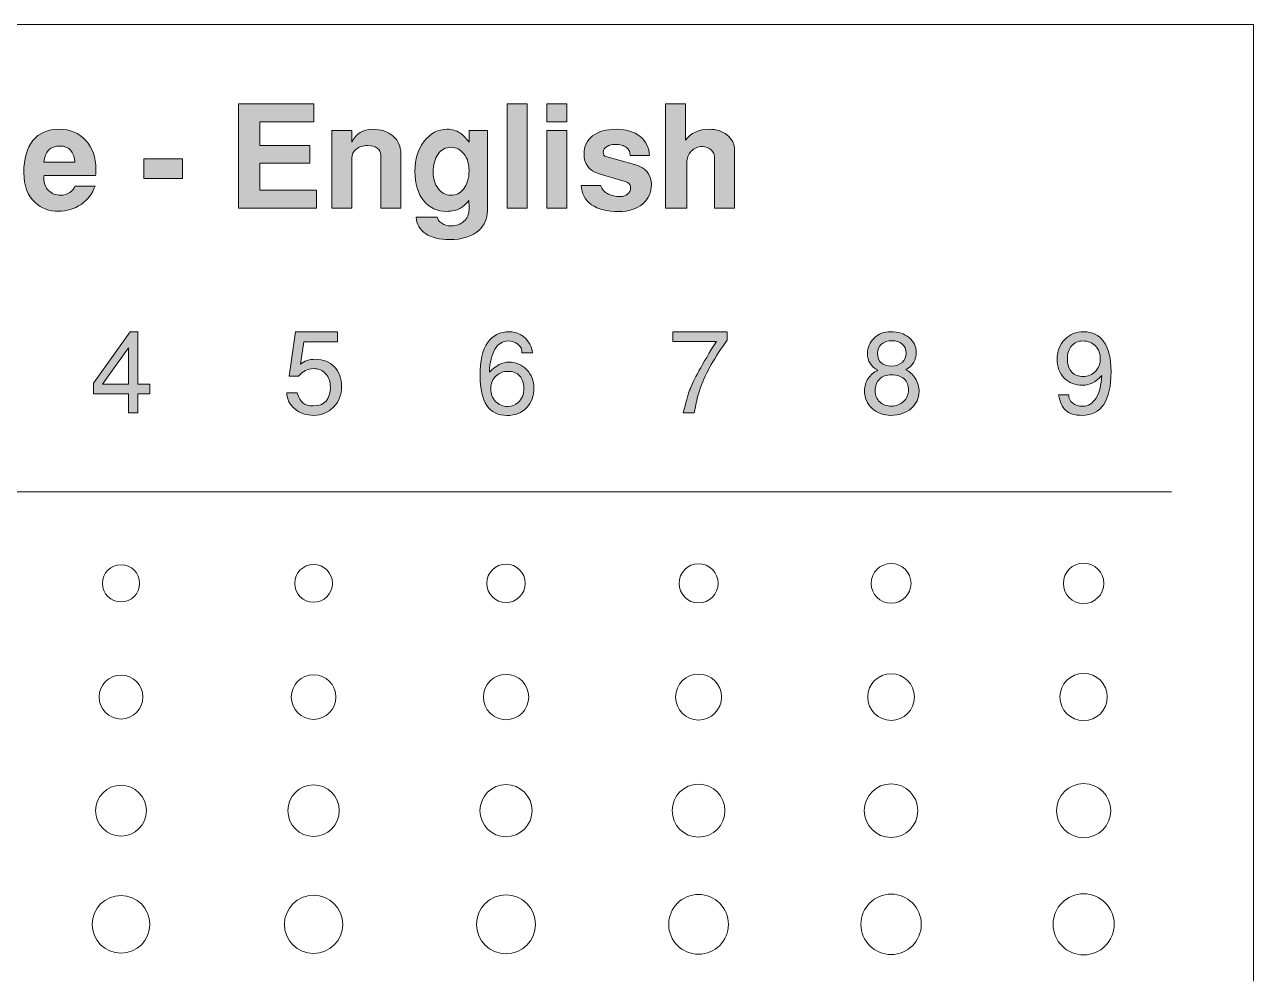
# Model space of a CAD drawing. Header units: inches. Extents: x 1.04 to 10.11, y -6.95 to -1.5.
# Drawn here: x 2.831 to 4.621, y -2.883 to -1.501 of the extents above; entities that cross this region are included whole.
import ezdxf

# ---------------------------------------------------------------- set-up
doc = ezdxf.new("R2010")
doc.units = ezdxf.units.IN
doc.header["$MEASUREMENT"] = 0
doc.layers.add('Layer 1', color=7, linetype='Continuous')

# ---------------------------------------------------------------- blocks, each defined once
blk = doc.blocks.new('block 11')
at = {"layer": 'Layer 1', "true_color": 0xed1f24}
h = blk.add_hatch(color=240, dxfattribs=at)
h.dxf.hatch_style = 2
h.paths.add_polyline_path([(3.0132, -2.0383), (2.9961, -2.0383), (2.9961, -2.0662), (2.9821, -2.0662), (2.9821, -2.0383), (2.9312, -2.0383), (2.9312, -2.0228), (2.9849, -1.948), (2.9961, -1.948), (2.9961, -2.0245), (3.0132, -2.0245)])
h.paths.add_polyline_path([(2.9821, -2.0245), (2.9821, -1.9717), (2.9446, -2.0245)])
at = {"layer": 'Layer 1', "lineweight": 0}
for points in [[(3.0132, -2.0383), (2.9961, -2.0383), (2.9961, -2.0662), (2.9821, -2.0662), (2.9821, -2.0383), (2.9312, -2.0383), (2.9312, -2.0228), (2.9849, -1.948), (2.9961, -1.948), (2.9961, -2.0245), (3.0132, -2.0245), (3.0132, -2.0383)], [(2.9821, -2.0245), (2.9821, -1.9717), (2.9446, -2.0245), (2.9821, -2.0245)]]:
    blk.add_lwpolyline(points, dxfattribs=at)
blk = doc.blocks.new('block 10')
at = {"layer": 'Layer 1'}
blk.add_blockref('block 11', (0, 0), dxfattribs=at)
blk = doc.blocks.new('block 13')
at = {"layer": 'Layer 1', "true_color": 0xed1f24}
h = blk.add_hatch(color=240, dxfattribs=at)
h.dxf.hatch_style = 2
edge = h.paths.add_edge_path()
edge.add_spline(control_points=[(3.2927, -2.0283), (3.2927, -2.0399), (3.2888, -2.0497), (3.281, -2.0577), (3.2731, -2.0658), (3.2637, -2.0698), (3.2525, -2.0698), (3.2413, -2.0698), (3.232, -2.0667), (3.2245, -2.0605), (3.2171, -2.0543), (3.2132, -2.0465), (3.2129, -2.0372), (3.2129, -2.0372), (3.2279, -2.0372), (3.2279, -2.0372), (3.2304, -2.0445), (3.2334, -2.0495), (3.2368, -2.0521), (3.2402, -2.0547), (3.245, -2.056), (3.2514, -2.056), (3.268, -2.056), (3.2764, -2.0469), (3.2764, -2.0287), (3.2764, -2.0207), (3.2741, -2.0142), (3.2695, -2.0092), (3.265, -2.0043), (3.2592, -2.0018), (3.2522, -2.0018), (3.2474, -2.0018), (3.2434, -2.0027), (3.24, -2.0045), (3.2374, -2.0058), (3.234, -2.0085), (3.2299, -2.0125), (3.2299, -2.0125), (3.2165, -2.0125), (3.2165, -2.0125), (3.2165, -2.0125), (3.2255, -1.948), (3.2255, -1.948), (3.2255, -1.948), (3.2867, -1.948), (3.2867, -1.948), (3.2867, -1.948), (3.2867, -1.9627), (3.2867, -1.9627), (3.2867, -1.9627), (3.2375, -1.9627), (3.2375, -1.9627), (3.2375, -1.9627), (3.2327, -1.9953), (3.2327, -1.9953), (3.2385, -1.9905), (3.2458, -1.9882), (3.2546, -1.9882), (3.266, -1.9882), (3.2752, -1.9918), (3.2822, -1.9992), (3.2892, -2.0066), (3.2927, -2.0163), (3.2927, -2.0283)], knot_values=[0, 0, 0, 0, 1, 1, 1, 2, 2, 2, 3, 3, 3, 4, 4, 4, 5, 5, 5, 6, 6, 6, 7, 7, 7, 8, 8, 8, 9, 9, 9, 10, 10, 10, 11, 11, 11, 12, 12, 12, 13, 13, 13, 14, 14, 14, 15, 15, 15, 16, 16, 16, 17, 17, 17, 18, 18, 18, 19, 19, 19, 20, 20, 20, 21, 21, 21, 21], degree=3, periodic=1)
at = {"layer": 'Layer 1', "lineweight": 0}
blk.add_open_spline([(3.2927, -2.0283), (3.2927, -2.0399), (3.2888, -2.0497), (3.281, -2.0577), (3.2731, -2.0658), (3.2637, -2.0698), (3.2525, -2.0698), (3.2413, -2.0698), (3.232, -2.0667), (3.2245, -2.0605), (3.2171, -2.0543), (3.2132, -2.0465), (3.2129, -2.0372), (3.2129, -2.0372), (3.2279, -2.0372), (3.2279, -2.0372), (3.2304, -2.0445), (3.2334, -2.0495), (3.2368, -2.0521), (3.2402, -2.0547), (3.245, -2.056), (3.2514, -2.056), (3.268, -2.056), (3.2764, -2.0469), (3.2764, -2.0287), (3.2764, -2.0207), (3.2741, -2.0142), (3.2695, -2.0092), (3.265, -2.0043), (3.2592, -2.0018), (3.2522, -2.0018), (3.2474, -2.0018), (3.2434, -2.0027), (3.24, -2.0045), (3.2374, -2.0058), (3.234, -2.0085), (3.2299, -2.0125), (3.2299, -2.0125), (3.2165, -2.0125), (3.2165, -2.0125), (3.2165, -2.0125), (3.2255, -1.948), (3.2255, -1.948), (3.2255, -1.948), (3.2867, -1.948), (3.2867, -1.948), (3.2867, -1.948), (3.2867, -1.9627), (3.2867, -1.9627), (3.2867, -1.9627), (3.2375, -1.9627), (3.2375, -1.9627), (3.2375, -1.9627), (3.2327, -1.9953), (3.2327, -1.9953), (3.2385, -1.9905), (3.2458, -1.9882), (3.2546, -1.9882), (3.266, -1.9882), (3.2752, -1.9918), (3.2822, -1.9992), (3.2892, -2.0066), (3.2927, -2.0163), (3.2927, -2.0283)], degree=3, knots=[0, 0, 0, 0, 1, 1, 1, 2, 2, 2, 3, 3, 3, 4, 4, 4, 5, 5, 5, 6, 6, 6, 7, 7, 7, 8, 8, 8, 9, 9, 9, 10, 10, 10, 11, 11, 11, 12, 12, 12, 13, 13, 13, 14, 14, 14, 15, 15, 15, 16, 16, 16, 17, 17, 17, 18, 18, 18, 19, 19, 19, 20, 20, 20, 21, 21, 21, 21], dxfattribs=at)
blk = doc.blocks.new('block 12')
at = {"layer": 'Layer 1'}
blk.add_blockref('block 13', (0, 0), dxfattribs=at)
blk = doc.blocks.new('block 15')
at = {"layer": 'Layer 1', "true_color": 0xed1f24}
h = blk.add_hatch(color=240, dxfattribs=at)
h.dxf.hatch_style = 2
edge = h.paths.add_edge_path()
edge.add_spline(control_points=[(3.573, -2.03), (3.573, -2.0417), (3.5695, -2.0512), (3.5624, -2.0585), (3.5551, -2.0662), (3.5456, -2.07), (3.5337, -2.07), (3.5076, -2.07), (3.4945, -2.0506), (3.4945, -2.0118), (3.4945, -1.9693), (3.509, -1.948), (3.5378, -1.948), (3.5453, -1.948), (3.5522, -1.9506), (3.5585, -1.9558), (3.5655, -1.9617), (3.5696, -1.9694), (3.5708, -1.9788), (3.5708, -1.9788), (3.5555, -1.9788), (3.5555, -1.9788), (3.5562, -1.9743), (3.5544, -1.9702), (3.5501, -1.9667), (3.5458, -1.9632), (3.541, -1.9615), (3.5355, -1.9615), (3.5274, -1.9615), (3.5209, -1.9655), (3.5161, -1.9736), (3.5113, -1.9816), (3.5086, -1.9927), (3.508, -2.0068), (3.5177, -1.9972), (3.5272, -1.9923), (3.5365, -1.9923), (3.5466, -1.9923), (3.5552, -1.996), (3.5624, -2.0033), (3.5695, -2.0107), (3.573, -2.0195), (3.573, -2.03)], knot_values=[0, 0, 0, 0, 1, 1, 1, 2, 2, 2, 3, 3, 3, 4, 4, 4, 5, 5, 5, 6, 6, 6, 7, 7, 7, 8, 8, 8, 9, 9, 9, 10, 10, 10, 11, 11, 11, 12, 12, 12, 13, 13, 13, 14, 14, 14, 14], degree=3, periodic=1)
edge = h.paths.add_edge_path()
edge.add_spline(control_points=[(3.5582, -2.0302), (3.5582, -2.0227), (3.5562, -2.0168), (3.5523, -2.0125), (3.5481, -2.0079), (3.5422, -2.0057), (3.5346, -2.0057), (3.5281, -2.0057), (3.5226, -2.0078), (3.5179, -2.0122), (3.5126, -2.0169), (3.51, -2.0232), (3.51, -2.031), (3.51, -2.0384), (3.5124, -2.0446), (3.5171, -2.0495), (3.5219, -2.0544), (3.5278, -2.0568), (3.5349, -2.0568), (3.5407, -2.0568), (3.5457, -2.0549), (3.55, -2.0512), (3.5554, -2.0465), (3.5582, -2.0395), (3.5582, -2.0302)], knot_values=[0, 0, 0, 0, 1, 1, 1, 2, 2, 2, 3, 3, 3, 4, 4, 4, 5, 5, 5, 6, 6, 6, 7, 7, 7, 8, 8, 8, 8], degree=3, periodic=1)
at = {"layer": 'Layer 1', "lineweight": 0}
for points, knots in [([(3.573, -2.03), (3.573, -2.0417), (3.5695, -2.0512), (3.5624, -2.0585), (3.5551, -2.0662), (3.5456, -2.07), (3.5337, -2.07), (3.5076, -2.07), (3.4945, -2.0506), (3.4945, -2.0118), (3.4945, -1.9693), (3.509, -1.948), (3.5378, -1.948), (3.5453, -1.948), (3.5522, -1.9506), (3.5585, -1.9558), (3.5655, -1.9617), (3.5696, -1.9694), (3.5708, -1.9788), (3.5708, -1.9788), (3.5555, -1.9788), (3.5555, -1.9788), (3.5562, -1.9743), (3.5544, -1.9702), (3.5501, -1.9667), (3.5458, -1.9632), (3.541, -1.9615), (3.5355, -1.9615), (3.5274, -1.9615), (3.5209, -1.9655), (3.5161, -1.9736), (3.5113, -1.9816), (3.5086, -1.9927), (3.508, -2.0068), (3.5177, -1.9972), (3.5272, -1.9923), (3.5365, -1.9923), (3.5466, -1.9923), (3.5552, -1.996), (3.5624, -2.0033), (3.5695, -2.0107), (3.573, -2.0195), (3.573, -2.03)], [0, 0, 0, 0, 1, 1, 1, 2, 2, 2, 3, 3, 3, 4, 4, 4, 5, 5, 5, 6, 6, 6, 7, 7, 7, 8, 8, 8, 9, 9, 9, 10, 10, 10, 11, 11, 11, 12, 12, 12, 13, 13, 13, 14, 14, 14, 14]), ([(3.5582, -2.0302), (3.5582, -2.0227), (3.5562, -2.0168), (3.5523, -2.0125), (3.5481, -2.0079), (3.5422, -2.0057), (3.5346, -2.0057), (3.5281, -2.0057), (3.5226, -2.0078), (3.5179, -2.0122), (3.5126, -2.0169), (3.51, -2.0232), (3.51, -2.031), (3.51, -2.0384), (3.5124, -2.0446), (3.5171, -2.0495), (3.5219, -2.0544), (3.5278, -2.0568), (3.5349, -2.0568), (3.5407, -2.0568), (3.5457, -2.0549), (3.55, -2.0512), (3.5554, -2.0465), (3.5582, -2.0395), (3.5582, -2.0302)], [0, 0, 0, 0, 1, 1, 1, 2, 2, 2, 3, 3, 3, 4, 4, 4, 5, 5, 5, 6, 6, 6, 7, 7, 7, 8, 8, 8, 8])]:
    blk.add_open_spline(points, degree=3, knots=knots, dxfattribs=at)
blk = doc.blocks.new('block 14')
at = {"layer": 'Layer 1'}
blk.add_blockref('block 15', (0, 0), dxfattribs=at)
blk = doc.blocks.new('block 17')
at = {"layer": 'Layer 1', "true_color": 0xed1f24}
h = blk.add_hatch(color=240, dxfattribs=at)
h.dxf.hatch_style = 2
edge = h.paths.add_edge_path()
edge.add_spline(control_points=[(3.8545, -1.9605), (3.8364, -1.9848), (3.8235, -2.0078), (3.8158, -2.0293), (3.8115, -2.0415), (3.8084, -2.0538), (3.8065, -2.0662), (3.8065, -2.0662), (3.7906, -2.0662), (3.7906, -2.0662), (3.7942, -2.0512), (3.7973, -2.0402), (3.7998, -2.0333), (3.8049, -2.0193), (3.8179, -1.9955), (3.8388, -1.962), (3.8388, -1.962), (3.7755, -1.962), (3.7755, -1.962), (3.7755, -1.962), (3.7755, -1.948), (3.7755, -1.948), (3.7755, -1.948), (3.8545, -1.948), (3.8545, -1.948), (3.8545, -1.948), (3.8545, -1.9605), (3.8545, -1.9605)], knot_values=[0, 0, 0, 0, 1, 1, 1, 2, 2, 2, 3, 3, 3, 4, 4, 4, 5, 5, 5, 6, 6, 6, 7, 7, 7, 8, 8, 8, 9, 9, 9, 9], degree=3, periodic=1)
at = {"layer": 'Layer 1', "lineweight": 0}
blk.add_open_spline([(3.8545, -1.9605), (3.8364, -1.9848), (3.8235, -2.0078), (3.8158, -2.0293), (3.8115, -2.0415), (3.8084, -2.0538), (3.8065, -2.0662), (3.8065, -2.0662), (3.7906, -2.0662), (3.7906, -2.0662), (3.7942, -2.0512), (3.7973, -2.0402), (3.7998, -2.0333), (3.8049, -2.0193), (3.8179, -1.9955), (3.8388, -1.962), (3.8388, -1.962), (3.7755, -1.962), (3.7755, -1.962), (3.7755, -1.962), (3.7755, -1.948), (3.7755, -1.948), (3.7755, -1.948), (3.8545, -1.948), (3.8545, -1.948), (3.8545, -1.948), (3.8545, -1.9605), (3.8545, -1.9605)], degree=3, knots=[0, 0, 0, 0, 1, 1, 1, 2, 2, 2, 3, 3, 3, 4, 4, 4, 5, 5, 5, 6, 6, 6, 7, 7, 7, 8, 8, 8, 9, 9, 9, 9], dxfattribs=at)
blk = doc.blocks.new('block 16')
at = {"layer": 'Layer 1'}
blk.add_blockref('block 17', (0, 0), dxfattribs=at)
blk = doc.blocks.new('block 19')
at = {"layer": 'Layer 1', "true_color": 0xed1f24}
h = blk.add_hatch(color=240, dxfattribs=at)
h.dxf.hatch_style = 2
edge = h.paths.add_edge_path()
edge.add_spline(control_points=[(4.1341, -2.0353), (4.1341, -2.0448), (4.1302, -2.0529), (4.1225, -2.0597), (4.1147, -2.0664), (4.1049, -2.0698), (4.0931, -2.0698), (4.0821, -2.0698), (4.073, -2.0664), (4.0656, -2.0597), (4.0583, -2.0529), (4.0546, -2.0444), (4.0546, -2.0343), (4.0546, -2.0275), (4.0563, -2.0215), (4.0598, -2.0162), (4.0632, -2.011), (4.068, -2.0069), (4.0741, -2.0042), (4.0639, -1.9985), (4.0588, -1.9904), (4.0588, -1.9798), (4.0588, -1.9709), (4.0621, -1.9634), (4.0686, -1.9572), (4.0752, -1.9511), (4.0832, -1.948), (4.0926, -1.948), (4.1036, -1.948), (4.1126, -1.9508), (4.1195, -1.9565), (4.1265, -1.9622), (4.13, -1.9695), (4.13, -1.9785), (4.13, -1.9887), (4.1249, -1.9971), (4.1148, -2.0037), (4.1201, -2.0057), (4.1247, -2.0097), (4.1285, -2.0158), (4.1322, -2.0219), (4.1341, -2.0284), (4.1341, -2.0353)], knot_values=[0, 0, 0, 0, 1, 1, 1, 2, 2, 2, 3, 3, 3, 4, 4, 4, 5, 5, 5, 6, 6, 6, 7, 7, 7, 8, 8, 8, 9, 9, 9, 10, 10, 10, 11, 11, 11, 12, 12, 12, 13, 13, 13, 14, 14, 14, 14], degree=3, periodic=1)
edge = h.paths.add_edge_path()
edge.add_spline(control_points=[(4.1186, -2.033), (4.1186, -2.0261), (4.1165, -2.0207), (4.1122, -2.0167), (4.1079, -2.0128), (4.1019, -2.0108), (4.0941, -2.0108), (4.0864, -2.0108), (4.0804, -2.013), (4.0762, -2.0172), (4.072, -2.0215), (4.07, -2.0272), (4.07, -2.0343), (4.07, -2.0407), (4.0722, -2.0459), (4.0767, -2.0501), (4.0812, -2.0542), (4.0869, -2.0563), (4.0938, -2.0563), (4.1008, -2.0563), (4.1067, -2.0541), (4.1115, -2.0496), (4.1162, -2.0451), (4.1186, -2.0395), (4.1186, -2.033)], knot_values=[0, 0, 0, 0, 1, 1, 1, 2, 2, 2, 3, 3, 3, 4, 4, 4, 5, 5, 5, 6, 6, 6, 7, 7, 7, 8, 8, 8, 8], degree=3, periodic=1)
edge = h.paths.add_edge_path()
edge.add_spline(control_points=[(4.1151, -1.979), (4.1151, -1.9735), (4.1132, -1.9692), (4.1094, -1.966), (4.1056, -1.9628), (4.1006, -1.9612), (4.0943, -1.9612), (4.088, -1.9612), (4.083, -1.9628), (4.0793, -1.9661), (4.0755, -1.9694), (4.0736, -1.9737), (4.0736, -1.9792), (4.0736, -1.9917), (4.0806, -1.998), (4.0945, -1.998), (4.1005, -1.998), (4.1055, -1.9962), (4.1093, -1.9927), (4.1132, -1.9891), (4.1151, -1.9845), (4.1151, -1.979)], knot_values=[0, 0, 0, 0, 1, 1, 1, 2, 2, 2, 3, 3, 3, 4, 4, 4, 5, 5, 5, 6, 6, 6, 7, 7, 7, 7], degree=3, periodic=1)
at = {"layer": 'Layer 1', "lineweight": 0}
for points, knots in [([(4.1341, -2.0353), (4.1341, -2.0448), (4.1302, -2.0529), (4.1225, -2.0597), (4.1147, -2.0664), (4.1049, -2.0698), (4.0931, -2.0698), (4.0821, -2.0698), (4.073, -2.0664), (4.0656, -2.0597), (4.0583, -2.0529), (4.0546, -2.0444), (4.0546, -2.0343), (4.0546, -2.0275), (4.0563, -2.0215), (4.0598, -2.0162), (4.0632, -2.011), (4.068, -2.0069), (4.0741, -2.0042), (4.0639, -1.9985), (4.0588, -1.9904), (4.0588, -1.9798), (4.0588, -1.9709), (4.0621, -1.9634), (4.0686, -1.9572), (4.0752, -1.9511), (4.0832, -1.948), (4.0926, -1.948), (4.1036, -1.948), (4.1126, -1.9508), (4.1195, -1.9565), (4.1265, -1.9622), (4.13, -1.9695), (4.13, -1.9785), (4.13, -1.9887), (4.1249, -1.9971), (4.1148, -2.0037), (4.1201, -2.0057), (4.1247, -2.0097), (4.1285, -2.0158), (4.1322, -2.0219), (4.1341, -2.0284), (4.1341, -2.0353)], [0, 0, 0, 0, 1, 1, 1, 2, 2, 2, 3, 3, 3, 4, 4, 4, 5, 5, 5, 6, 6, 6, 7, 7, 7, 8, 8, 8, 9, 9, 9, 10, 10, 10, 11, 11, 11, 12, 12, 12, 13, 13, 13, 14, 14, 14, 14]), ([(4.1151, -1.979), (4.1151, -1.9735), (4.1132, -1.9692), (4.1094, -1.966), (4.1056, -1.9628), (4.1006, -1.9612), (4.0943, -1.9612), (4.088, -1.9612), (4.083, -1.9628), (4.0793, -1.9661), (4.0755, -1.9694), (4.0736, -1.9737), (4.0736, -1.9792), (4.0736, -1.9917), (4.0806, -1.998), (4.0945, -1.998), (4.1005, -1.998), (4.1055, -1.9962), (4.1093, -1.9927), (4.1132, -1.9891), (4.1151, -1.9845), (4.1151, -1.979)], [0, 0, 0, 0, 1, 1, 1, 2, 2, 2, 3, 3, 3, 4, 4, 4, 5, 5, 5, 6, 6, 6, 7, 7, 7, 7]), ([(4.1186, -2.033), (4.1186, -2.0261), (4.1165, -2.0207), (4.1122, -2.0167), (4.1079, -2.0128), (4.1019, -2.0108), (4.0941, -2.0108), (4.0864, -2.0108), (4.0804, -2.013), (4.0762, -2.0172), (4.072, -2.0215), (4.07, -2.0272), (4.07, -2.0343), (4.07, -2.0407), (4.0722, -2.0459), (4.0767, -2.0501), (4.0812, -2.0542), (4.0869, -2.0563), (4.0938, -2.0563), (4.1008, -2.0563), (4.1067, -2.0541), (4.1115, -2.0496), (4.1162, -2.0451), (4.1186, -2.0395), (4.1186, -2.033)], [0, 0, 0, 0, 1, 1, 1, 2, 2, 2, 3, 3, 3, 4, 4, 4, 5, 5, 5, 6, 6, 6, 7, 7, 7, 8, 8, 8, 8])]:
    blk.add_open_spline(points, degree=3, knots=knots, dxfattribs=at)
blk = doc.blocks.new('block 18')
at = {"layer": 'Layer 1'}
blk.add_blockref('block 19', (0, 0), dxfattribs=at)
blk = doc.blocks.new('block 21')
at = {"layer": 'Layer 1', "true_color": 0xed1f24}
h = blk.add_hatch(color=240, dxfattribs=at)
h.dxf.hatch_style = 2
edge = h.paths.add_edge_path()
edge.add_spline(control_points=[(4.4138, -2.0058), (4.4138, -2.0485), (4.3996, -2.0698), (4.3714, -2.0698), (4.3609, -2.0698), (4.3529, -2.0673), (4.3474, -2.0623), (4.3425, -2.0577), (4.3392, -2.0502), (4.3374, -2.04), (4.3374, -2.04), (4.3521, -2.04), (4.3521, -2.04), (4.352, -2.045), (4.3539, -2.049), (4.3579, -2.052), (4.3619, -2.055), (4.3668, -2.0565), (4.3724, -2.0565), (4.3804, -2.0565), (4.3869, -2.0525), (4.3919, -2.0446), (4.3969, -2.0366), (4.3996, -2.0257), (4.4001, -2.0117), (4.3918, -2.0212), (4.3826, -2.026), (4.3726, -2.026), (4.3614, -2.026), (4.3523, -2.0225), (4.3455, -2.0155), (4.3387, -2.0085), (4.3353, -1.9992), (4.3353, -1.9877), (4.3353, -1.9761), (4.3389, -1.9666), (4.3463, -1.9592), (4.3536, -1.9517), (4.3628, -1.948), (4.3739, -1.948), (4.3864, -1.948), (4.396, -1.9528), (4.4029, -1.9623), (4.4102, -1.9723), (4.4138, -1.9868), (4.4138, -2.0058)], knot_values=[0, 0, 0, 0, 1, 1, 1, 2, 2, 2, 3, 3, 3, 4, 4, 4, 5, 5, 5, 6, 6, 6, 7, 7, 7, 8, 8, 8, 9, 9, 9, 10, 10, 10, 11, 11, 11, 12, 12, 12, 13, 13, 13, 14, 14, 14, 15, 15, 15, 15], degree=3, periodic=1)
edge = h.paths.add_edge_path()
edge.add_spline(control_points=[(4.3981, -1.9877), (4.3981, -1.9799), (4.3957, -1.9736), (4.391, -1.9687), (4.3863, -1.9639), (4.3802, -1.9615), (4.3725, -1.9615), (4.3659, -1.9615), (4.3605, -1.9639), (4.3563, -1.9686), (4.3522, -1.9733), (4.3501, -1.9797), (4.3501, -1.9877), (4.3501, -1.9959), (4.3523, -2.0023), (4.3567, -2.0068), (4.3608, -2.0112), (4.3662, -2.0133), (4.3729, -2.0133), (4.3803, -2.0133), (4.3863, -2.0108), (4.391, -2.0057), (4.3957, -2.0007), (4.3981, -1.9947), (4.3981, -1.9877)], knot_values=[0, 0, 0, 0, 1, 1, 1, 2, 2, 2, 3, 3, 3, 4, 4, 4, 5, 5, 5, 6, 6, 6, 7, 7, 7, 8, 8, 8, 8], degree=3, periodic=1)
at = {"layer": 'Layer 1', "lineweight": 0}
for points, knots in [([(4.4138, -2.0058), (4.4138, -2.0485), (4.3996, -2.0698), (4.3714, -2.0698), (4.3609, -2.0698), (4.3529, -2.0673), (4.3474, -2.0623), (4.3425, -2.0577), (4.3392, -2.0502), (4.3374, -2.04), (4.3374, -2.04), (4.3521, -2.04), (4.3521, -2.04), (4.352, -2.045), (4.3539, -2.049), (4.3579, -2.052), (4.3619, -2.055), (4.3668, -2.0565), (4.3724, -2.0565), (4.3804, -2.0565), (4.3869, -2.0525), (4.3919, -2.0446), (4.3969, -2.0366), (4.3996, -2.0257), (4.4001, -2.0117), (4.3918, -2.0212), (4.3826, -2.026), (4.3726, -2.026), (4.3614, -2.026), (4.3523, -2.0225), (4.3455, -2.0155), (4.3387, -2.0085), (4.3353, -1.9992), (4.3353, -1.9877), (4.3353, -1.9761), (4.3389, -1.9666), (4.3463, -1.9592), (4.3536, -1.9517), (4.3628, -1.948), (4.3739, -1.948), (4.3864, -1.948), (4.396, -1.9528), (4.4029, -1.9623), (4.4102, -1.9723), (4.4138, -1.9868), (4.4138, -2.0058)], [0, 0, 0, 0, 1, 1, 1, 2, 2, 2, 3, 3, 3, 4, 4, 4, 5, 5, 5, 6, 6, 6, 7, 7, 7, 8, 8, 8, 9, 9, 9, 10, 10, 10, 11, 11, 11, 12, 12, 12, 13, 13, 13, 14, 14, 14, 15, 15, 15, 15]), ([(4.3981, -1.9877), (4.3981, -1.9799), (4.3957, -1.9736), (4.391, -1.9687), (4.3863, -1.9639), (4.3802, -1.9615), (4.3725, -1.9615), (4.3659, -1.9615), (4.3605, -1.9639), (4.3563, -1.9686), (4.3522, -1.9733), (4.3501, -1.9797), (4.3501, -1.9877), (4.3501, -1.9959), (4.3523, -2.0023), (4.3567, -2.0068), (4.3608, -2.0112), (4.3662, -2.0133), (4.3729, -2.0133), (4.3803, -2.0133), (4.3863, -2.0108), (4.391, -2.0057), (4.3957, -2.0007), (4.3981, -1.9947), (4.3981, -1.9877)], [0, 0, 0, 0, 1, 1, 1, 2, 2, 2, 3, 3, 3, 4, 4, 4, 5, 5, 5, 6, 6, 6, 7, 7, 7, 8, 8, 8, 8])]:
    blk.add_open_spline(points, degree=3, knots=knots, dxfattribs=at)
blk = doc.blocks.new('block 20')
at = {"layer": 'Layer 1'}
blk.add_blockref('block 21', (0, 0), dxfattribs=at)
blk = doc.blocks.new('block 22')
at = {"layer": 'Layer 1', "true_color": 0xed1f24}
h = blk.add_hatch(color=240, dxfattribs=at)
h.dxf.hatch_style = 2
h.paths.add_polyline_path([(3.2561, -1.7679), (3.1426, -1.7679), (3.1426, -1.6161), (3.2525, -1.6161), (3.2525, -1.6421), (3.1738, -1.6421), (3.1738, -1.6767), (3.2465, -1.6767), (3.2465, -1.7027), (3.1738, -1.7027), (3.1738, -1.7419), (3.2561, -1.7419)])
h = blk.add_hatch(color=240, dxfattribs=at)
h.dxf.hatch_style = 2
h.paths.add_polyline_path([(3.563, -1.7679), (3.5338, -1.7679), (3.5338, -1.6161), (3.563, -1.6161)])
h = blk.add_hatch(color=240, dxfattribs=at)
h.dxf.hatch_style = 2
h.paths.add_polyline_path([(3.6209, -1.6421), (3.5917, -1.6421), (3.5917, -1.6161), (3.6209, -1.6161)])
h.paths.add_polyline_path([(3.6209, -1.7679), (3.5917, -1.7679), (3.5917, -1.655), (3.6209, -1.655)])
h = blk.add_hatch(color=240, dxfattribs=at)
h.dxf.hatch_style = 2
edge = h.paths.add_edge_path()
edge.add_spline(control_points=[(3.8653, -1.7679), (3.8653, -1.7679), (3.8361, -1.7679), (3.8361, -1.7679), (3.8361, -1.7679), (3.8361, -1.6959), (3.8361, -1.6959), (3.8361, -1.6905), (3.8344, -1.6862), (3.8311, -1.6831), (3.8278, -1.6799), (3.8235, -1.6783), (3.8184, -1.6783), (3.8118, -1.6783), (3.8064, -1.6806), (3.8021, -1.6851), (3.7978, -1.6897), (3.7957, -1.6953), (3.7957, -1.7022), (3.7957, -1.7022), (3.7957, -1.7679), (3.7957, -1.7679), (3.7957, -1.7679), (3.7644, -1.7679), (3.7644, -1.7679), (3.7644, -1.7679), (3.7644, -1.6161), (3.7644, -1.6161), (3.7644, -1.6161), (3.7936, -1.6161), (3.7936, -1.6161), (3.7936, -1.6161), (3.7936, -1.6692), (3.7936, -1.6692), (3.8015, -1.6585), (3.8132, -1.6531), (3.8286, -1.6531), (3.8387, -1.6531), (3.8473, -1.6558), (3.8542, -1.6613), (3.8616, -1.6671), (3.8653, -1.6747), (3.8653, -1.6842), (3.8653, -1.6842), (3.8653, -1.7679), (3.8653, -1.7679)], knot_values=[0, 0, 0, 0, 1, 1, 1, 2, 2, 2, 3, 3, 3, 4, 4, 4, 5, 5, 5, 6, 6, 6, 7, 7, 7, 8, 8, 8, 9, 9, 9, 10, 10, 10, 11, 11, 11, 12, 12, 12, 13, 13, 13, 14, 14, 14, 15, 15, 15, 15], degree=3, periodic=1)
h = blk.add_hatch(color=240, dxfattribs=at)
h.dxf.hatch_style = 2
edge = h.paths.add_edge_path()
edge.add_spline(control_points=[(2.9348, -1.7117), (2.9348, -1.715), (2.9346, -1.718), (2.9342, -1.7206), (2.9342, -1.7206), (2.8594, -1.7206), (2.8594, -1.7206), (2.8592, -1.7215), (2.859, -1.7228), (2.859, -1.7246), (2.859, -1.732), (2.8613, -1.7379), (2.8658, -1.7424), (2.8704, -1.7469), (2.8763, -1.7492), (2.8836, -1.7492), (2.8884, -1.7492), (2.8929, -1.7478), (2.897, -1.745), (2.9007, -1.7424), (2.903, -1.7394), (2.904, -1.7361), (2.904, -1.7361), (2.9336, -1.7361), (2.9336, -1.7361), (2.9297, -1.747), (2.9229, -1.7558), (2.9131, -1.7625), (2.9033, -1.7692), (2.8923, -1.7725), (2.8803, -1.7725), (2.8668, -1.7725), (2.8555, -1.7683), (2.8463, -1.7598), (2.8353, -1.7497), (2.8298, -1.7352), (2.8298, -1.7163), (2.8298, -1.696), (2.8342, -1.6804), (2.8431, -1.6695), (2.8519, -1.6586), (2.8646, -1.6531), (2.8811, -1.6531), (2.8972, -1.6531), (2.9102, -1.6585), (2.9201, -1.6693), (2.9299, -1.68), (2.9348, -1.6942), (2.9348, -1.7117)], knot_values=[0, 0, 0, 0, 1, 1, 1, 2, 2, 2, 3, 3, 3, 4, 4, 4, 5, 5, 5, 6, 6, 6, 7, 7, 7, 8, 8, 8, 9, 9, 9, 10, 10, 10, 11, 11, 11, 12, 12, 12, 13, 13, 13, 14, 14, 14, 15, 15, 15, 16, 16, 16, 16], degree=3, periodic=1)
edge = h.paths.add_edge_path()
edge.add_spline(control_points=[(2.904, -1.7011), (2.9032, -1.6854), (2.8959, -1.6775), (2.8821, -1.6775), (2.8683, -1.6775), (2.8606, -1.6854), (2.859, -1.7011), (2.859, -1.7011), (2.904, -1.7011), (2.904, -1.7011)], knot_values=[0, 0, 0, 0, 1, 1, 1, 2, 2, 2, 3, 3, 3, 3], degree=3, periodic=1)
h = blk.add_hatch(color=240, dxfattribs=at)
h.dxf.hatch_style = 2
edge = h.paths.add_edge_path()
edge.add_spline(control_points=[(3.379, -1.7679), (3.379, -1.7679), (3.3498, -1.7679), (3.3498, -1.7679), (3.3498, -1.7679), (3.3498, -1.6904), (3.3498, -1.6904), (3.3498, -1.6863), (3.3481, -1.683), (3.3446, -1.6805), (3.3412, -1.6781), (3.3364, -1.6769), (3.3305, -1.6769), (3.3239, -1.6769), (3.3185, -1.6786), (3.3141, -1.6821), (3.3097, -1.6856), (3.3075, -1.6899), (3.3075, -1.6952), (3.3075, -1.6952), (3.3075, -1.7679), (3.3075, -1.7679), (3.3075, -1.7679), (3.2784, -1.7679), (3.2784, -1.7679), (3.2784, -1.7679), (3.2784, -1.655), (3.2784, -1.655), (3.2784, -1.655), (3.3075, -1.655), (3.3075, -1.655), (3.3075, -1.655), (3.3075, -1.6719), (3.3075, -1.6719), (3.3141, -1.6594), (3.3239, -1.6531), (3.3371, -1.6531), (3.3498, -1.6531), (3.3599, -1.6564), (3.3675, -1.6629), (3.3752, -1.6695), (3.379, -1.6781), (3.379, -1.6888), (3.379, -1.6888), (3.379, -1.7679), (3.379, -1.7679)], knot_values=[0, 0, 0, 0, 1, 1, 1, 2, 2, 2, 3, 3, 3, 4, 4, 4, 5, 5, 5, 6, 6, 6, 7, 7, 7, 8, 8, 8, 9, 9, 9, 10, 10, 10, 11, 11, 11, 12, 12, 12, 13, 13, 13, 14, 14, 14, 15, 15, 15, 15], degree=3, periodic=1)
h = blk.add_hatch(color=240, dxfattribs=at)
h.dxf.hatch_style = 2
edge = h.paths.add_edge_path()
edge.add_spline(control_points=[(3.5052, -1.7721), (3.5052, -1.7833), (3.501, -1.7928), (3.4925, -1.8004), (3.4827, -1.8093), (3.4686, -1.8138), (3.4502, -1.8138), (3.4354, -1.8138), (3.4237, -1.8109), (3.4151, -1.8051), (3.4066, -1.7994), (3.402, -1.7913), (3.4013, -1.7811), (3.4013, -1.7811), (3.4319, -1.7811), (3.4319, -1.7811), (3.4326, -1.7844), (3.4348, -1.7873), (3.4386, -1.7899), (3.4423, -1.7925), (3.4468, -1.7938), (3.452, -1.7938), (3.4598, -1.7938), (3.4662, -1.7916), (3.471, -1.7872), (3.4759, -1.7828), (3.4784, -1.777), (3.4784, -1.7698), (3.4784, -1.7623), (3.4783, -1.7579), (3.4782, -1.7567), (3.4736, -1.7624), (3.4692, -1.7663), (3.465, -1.7686), (3.4599, -1.7713), (3.4536, -1.7727), (3.4459, -1.7727), (3.4319, -1.7727), (3.4208, -1.7677), (3.4126, -1.7575), (3.404, -1.747), (3.3996, -1.7324), (3.3996, -1.714), (3.3996, -1.6968), (3.4041, -1.6823), (3.413, -1.6706), (3.422, -1.659), (3.433, -1.6531), (3.4461, -1.6531), (3.4535, -1.6531), (3.4599, -1.6549), (3.4652, -1.6583), (3.4691, -1.661), (3.4735, -1.6655), (3.4784, -1.6719), (3.4784, -1.6719), (3.4784, -1.655), (3.4784, -1.655), (3.4784, -1.655), (3.5052, -1.655), (3.5052, -1.655), (3.5052, -1.655), (3.5052, -1.7721), (3.5052, -1.7721)], knot_values=[0, 0, 0, 0, 1, 1, 1, 2, 2, 2, 3, 3, 3, 4, 4, 4, 5, 5, 5, 6, 6, 6, 7, 7, 7, 8, 8, 8, 9, 9, 9, 10, 10, 10, 11, 11, 11, 12, 12, 12, 13, 13, 13, 14, 14, 14, 15, 15, 15, 16, 16, 16, 17, 17, 17, 18, 18, 18, 19, 19, 19, 20, 20, 20, 21, 21, 21, 21], degree=3, periodic=1)
edge = h.paths.add_edge_path()
edge.add_spline(control_points=[(3.4784, -1.7131), (3.4784, -1.7034), (3.4759, -1.6954), (3.4709, -1.689), (3.4659, -1.6826), (3.4596, -1.6794), (3.4519, -1.6794), (3.4441, -1.6794), (3.4379, -1.6828), (3.4332, -1.6895), (3.4284, -1.6962), (3.4261, -1.7049), (3.4261, -1.7154), (3.4261, -1.725), (3.4285, -1.733), (3.4335, -1.7395), (3.4384, -1.746), (3.4444, -1.7492), (3.4515, -1.7492), (3.4593, -1.7492), (3.4656, -1.7462), (3.4705, -1.7402), (3.4757, -1.7337), (3.4784, -1.7247), (3.4784, -1.7131)], knot_values=[0, 0, 0, 0, 1, 1, 1, 2, 2, 2, 3, 3, 3, 4, 4, 4, 5, 5, 5, 6, 6, 6, 7, 7, 7, 8, 8, 8, 8], degree=3, periodic=1)
h = blk.add_hatch(color=240, dxfattribs=at)
h.dxf.hatch_style = 2
edge = h.paths.add_edge_path()
edge.add_spline(control_points=[(3.744, -1.7336), (3.744, -1.7452), (3.7397, -1.7547), (3.7311, -1.762), (3.7225, -1.7693), (3.7111, -1.7729), (3.6969, -1.7729), (3.6796, -1.7729), (3.6662, -1.7696), (3.6568, -1.763), (3.6474, -1.7564), (3.6424, -1.747), (3.6417, -1.7348), (3.6417, -1.7348), (3.6705, -1.7348), (3.6705, -1.7348), (3.6716, -1.7405), (3.6753, -1.7447), (3.6815, -1.7475), (3.6864, -1.7499), (3.6921, -1.7511), (3.6988, -1.7511), (3.7031, -1.7511), (3.7067, -1.7499), (3.7095, -1.7475), (3.7124, -1.7451), (3.7138, -1.7422), (3.7138, -1.7389), (3.7138, -1.7355), (3.7128, -1.7331), (3.7109, -1.7315), (3.7094, -1.7304), (3.706, -1.7291), (3.7007, -1.7275), (3.7007, -1.7275), (3.6678, -1.7181), (3.6678, -1.7181), (3.6532, -1.7138), (3.6459, -1.704), (3.6459, -1.6887), (3.6459, -1.678), (3.65, -1.6694), (3.6584, -1.6629), (3.6667, -1.6564), (3.6782, -1.6531), (3.693, -1.6531), (3.7073, -1.6531), (3.7188, -1.6566), (3.7276, -1.6636), (3.7365, -1.6705), (3.7409, -1.6798), (3.7411, -1.6915), (3.7411, -1.6915), (3.713, -1.6915), (3.713, -1.6915), (3.7134, -1.6866), (3.7117, -1.6827), (3.7079, -1.6797), (3.704, -1.6767), (3.6983, -1.6752), (3.6907, -1.6752), (3.6865, -1.6752), (3.6828, -1.6762), (3.6796, -1.6781), (3.6759, -1.6802), (3.674, -1.6829), (3.674, -1.6863), (3.674, -1.69), (3.6753, -1.6922), (3.6777, -1.6929), (3.6777, -1.6929), (3.7194, -1.7044), (3.7194, -1.7044), (3.7358, -1.7088), (3.744, -1.7186), (3.744, -1.7336)], knot_values=[0, 0, 0, 0, 1, 1, 1, 2, 2, 2, 3, 3, 3, 4, 4, 4, 5, 5, 5, 6, 6, 6, 7, 7, 7, 8, 8, 8, 9, 9, 9, 10, 10, 10, 11, 11, 11, 12, 12, 12, 13, 13, 13, 14, 14, 14, 15, 15, 15, 16, 16, 16, 17, 17, 17, 18, 18, 18, 19, 19, 19, 20, 20, 20, 21, 21, 21, 22, 22, 22, 23, 23, 23, 24, 24, 24, 25, 25, 25, 25], degree=3, periodic=1)
h = blk.add_hatch(color=240, dxfattribs=at)
h.dxf.hatch_style = 2
h.paths.add_polyline_path([(3.0611, -1.7246), (3.0044, -1.7246), (3.0044, -1.6963), (3.0611, -1.6963)])
at = {"layer": 'Layer 1', "lineweight": 0}
for points in [[(3.2561, -1.7679), (3.1426, -1.7679), (3.1426, -1.6161), (3.2525, -1.6161), (3.2525, -1.6421), (3.1738, -1.6421), (3.1738, -1.6767), (3.2465, -1.6767), (3.2465, -1.7027), (3.1738, -1.7027), (3.1738, -1.7419), (3.2561, -1.7419), (3.2561, -1.7679)], [(3.563, -1.7679), (3.5338, -1.7679), (3.5338, -1.6161), (3.563, -1.6161), (3.563, -1.7679)], [(3.6209, -1.6421), (3.5917, -1.6421), (3.5917, -1.6161), (3.6209, -1.6161), (3.6209, -1.6421)], [(3.6209, -1.7679), (3.5917, -1.7679), (3.5917, -1.655), (3.6209, -1.655), (3.6209, -1.7679)], [(3.0611, -1.7246), (3.0044, -1.7246), (3.0044, -1.6963), (3.0611, -1.6963), (3.0611, -1.7246)]]:
    blk.add_lwpolyline(points, dxfattribs=at)
for points, knots in [([(3.8653, -1.7679), (3.8653, -1.7679), (3.8361, -1.7679), (3.8361, -1.7679), (3.8361, -1.7679), (3.8361, -1.6959), (3.8361, -1.6959), (3.8361, -1.6905), (3.8344, -1.6862), (3.8311, -1.6831), (3.8278, -1.6799), (3.8235, -1.6783), (3.8184, -1.6783), (3.8118, -1.6783), (3.8064, -1.6806), (3.8021, -1.6851), (3.7978, -1.6897), (3.7957, -1.6953), (3.7957, -1.7022), (3.7957, -1.7022), (3.7957, -1.7679), (3.7957, -1.7679), (3.7957, -1.7679), (3.7644, -1.7679), (3.7644, -1.7679), (3.7644, -1.7679), (3.7644, -1.6161), (3.7644, -1.6161), (3.7644, -1.6161), (3.7936, -1.6161), (3.7936, -1.6161), (3.7936, -1.6161), (3.7936, -1.6692), (3.7936, -1.6692), (3.8015, -1.6585), (3.8132, -1.6531), (3.8286, -1.6531), (3.8387, -1.6531), (3.8473, -1.6558), (3.8542, -1.6613), (3.8616, -1.6671), (3.8653, -1.6747), (3.8653, -1.6842), (3.8653, -1.6842), (3.8653, -1.7679), (3.8653, -1.7679)], [0, 0, 0, 0, 1, 1, 1, 2, 2, 2, 3, 3, 3, 4, 4, 4, 5, 5, 5, 6, 6, 6, 7, 7, 7, 8, 8, 8, 9, 9, 9, 10, 10, 10, 11, 11, 11, 12, 12, 12, 13, 13, 13, 14, 14, 14, 15, 15, 15, 15]), ([(2.9348, -1.7117), (2.9348, -1.715), (2.9346, -1.718), (2.9342, -1.7206), (2.9342, -1.7206), (2.8594, -1.7206), (2.8594, -1.7206), (2.8592, -1.7215), (2.859, -1.7228), (2.859, -1.7246), (2.859, -1.732), (2.8613, -1.7379), (2.8658, -1.7424), (2.8704, -1.7469), (2.8763, -1.7492), (2.8836, -1.7492), (2.8884, -1.7492), (2.8929, -1.7478), (2.897, -1.745), (2.9007, -1.7424), (2.903, -1.7394), (2.904, -1.7361), (2.904, -1.7361), (2.9336, -1.7361), (2.9336, -1.7361), (2.9297, -1.747), (2.9229, -1.7558), (2.9131, -1.7625), (2.9033, -1.7692), (2.8923, -1.7725), (2.8803, -1.7725), (2.8668, -1.7725), (2.8555, -1.7683), (2.8463, -1.7598), (2.8353, -1.7497), (2.8298, -1.7352), (2.8298, -1.7163), (2.8298, -1.696), (2.8342, -1.6804), (2.8431, -1.6695), (2.8519, -1.6586), (2.8646, -1.6531), (2.8811, -1.6531), (2.8972, -1.6531), (2.9102, -1.6585), (2.9201, -1.6693), (2.9299, -1.68), (2.9348, -1.6942), (2.9348, -1.7117)], [0, 0, 0, 0, 1, 1, 1, 2, 2, 2, 3, 3, 3, 4, 4, 4, 5, 5, 5, 6, 6, 6, 7, 7, 7, 8, 8, 8, 9, 9, 9, 10, 10, 10, 11, 11, 11, 12, 12, 12, 13, 13, 13, 14, 14, 14, 15, 15, 15, 16, 16, 16, 16]), ([(3.379, -1.7679), (3.379, -1.7679), (3.3498, -1.7679), (3.3498, -1.7679), (3.3498, -1.7679), (3.3498, -1.6904), (3.3498, -1.6904), (3.3498, -1.6863), (3.3481, -1.683), (3.3446, -1.6805), (3.3412, -1.6781), (3.3364, -1.6769), (3.3305, -1.6769), (3.3239, -1.6769), (3.3185, -1.6786), (3.3141, -1.6821), (3.3097, -1.6856), (3.3075, -1.6899), (3.3075, -1.6952), (3.3075, -1.6952), (3.3075, -1.7679), (3.3075, -1.7679), (3.3075, -1.7679), (3.2784, -1.7679), (3.2784, -1.7679), (3.2784, -1.7679), (3.2784, -1.655), (3.2784, -1.655), (3.2784, -1.655), (3.3075, -1.655), (3.3075, -1.655), (3.3075, -1.655), (3.3075, -1.6719), (3.3075, -1.6719), (3.3141, -1.6594), (3.3239, -1.6531), (3.3371, -1.6531), (3.3498, -1.6531), (3.3599, -1.6564), (3.3675, -1.6629), (3.3752, -1.6695), (3.379, -1.6781), (3.379, -1.6888), (3.379, -1.6888), (3.379, -1.7679), (3.379, -1.7679)], [0, 0, 0, 0, 1, 1, 1, 2, 2, 2, 3, 3, 3, 4, 4, 4, 5, 5, 5, 6, 6, 6, 7, 7, 7, 8, 8, 8, 9, 9, 9, 10, 10, 10, 11, 11, 11, 12, 12, 12, 13, 13, 13, 14, 14, 14, 15, 15, 15, 15]), ([(3.5052, -1.7721), (3.5052, -1.7833), (3.501, -1.7928), (3.4925, -1.8004), (3.4827, -1.8093), (3.4686, -1.8138), (3.4502, -1.8138), (3.4354, -1.8138), (3.4237, -1.8109), (3.4151, -1.8051), (3.4066, -1.7994), (3.402, -1.7913), (3.4013, -1.7811), (3.4013, -1.7811), (3.4319, -1.7811), (3.4319, -1.7811), (3.4326, -1.7844), (3.4348, -1.7873), (3.4386, -1.7899), (3.4423, -1.7925), (3.4468, -1.7938), (3.452, -1.7938), (3.4598, -1.7938), (3.4662, -1.7916), (3.471, -1.7872), (3.4759, -1.7828), (3.4784, -1.777), (3.4784, -1.7698), (3.4784, -1.7623), (3.4783, -1.7579), (3.4782, -1.7567), (3.4736, -1.7624), (3.4692, -1.7663), (3.465, -1.7686), (3.4599, -1.7713), (3.4536, -1.7727), (3.4459, -1.7727), (3.4319, -1.7727), (3.4208, -1.7677), (3.4126, -1.7575), (3.404, -1.747), (3.3996, -1.7324), (3.3996, -1.714), (3.3996, -1.6968), (3.4041, -1.6823), (3.413, -1.6706), (3.422, -1.659), (3.433, -1.6531), (3.4461, -1.6531), (3.4535, -1.6531), (3.4599, -1.6549), (3.4652, -1.6583), (3.4691, -1.661), (3.4735, -1.6655), (3.4784, -1.6719), (3.4784, -1.6719), (3.4784, -1.655), (3.4784, -1.655), (3.4784, -1.655), (3.5052, -1.655), (3.5052, -1.655), (3.5052, -1.655), (3.5052, -1.7721), (3.5052, -1.7721)], [0, 0, 0, 0, 1, 1, 1, 2, 2, 2, 3, 3, 3, 4, 4, 4, 5, 5, 5, 6, 6, 6, 7, 7, 7, 8, 8, 8, 9, 9, 9, 10, 10, 10, 11, 11, 11, 12, 12, 12, 13, 13, 13, 14, 14, 14, 15, 15, 15, 16, 16, 16, 17, 17, 17, 18, 18, 18, 19, 19, 19, 20, 20, 20, 21, 21, 21, 21]), ([(3.744, -1.7336), (3.744, -1.7452), (3.7397, -1.7547), (3.7311, -1.762), (3.7225, -1.7693), (3.7111, -1.7729), (3.6969, -1.7729), (3.6796, -1.7729), (3.6662, -1.7696), (3.6568, -1.763), (3.6474, -1.7564), (3.6424, -1.747), (3.6417, -1.7348), (3.6417, -1.7348), (3.6705, -1.7348), (3.6705, -1.7348), (3.6716, -1.7405), (3.6753, -1.7447), (3.6815, -1.7475), (3.6864, -1.7499), (3.6921, -1.7511), (3.6988, -1.7511), (3.7031, -1.7511), (3.7067, -1.7499), (3.7095, -1.7475), (3.7124, -1.7451), (3.7138, -1.7422), (3.7138, -1.7389), (3.7138, -1.7355), (3.7128, -1.7331), (3.7109, -1.7315), (3.7094, -1.7304), (3.706, -1.7291), (3.7007, -1.7275), (3.7007, -1.7275), (3.6678, -1.7181), (3.6678, -1.7181), (3.6532, -1.7138), (3.6459, -1.704), (3.6459, -1.6887), (3.6459, -1.678), (3.65, -1.6694), (3.6584, -1.6629), (3.6667, -1.6564), (3.6782, -1.6531), (3.693, -1.6531), (3.7073, -1.6531), (3.7188, -1.6566), (3.7276, -1.6636), (3.7365, -1.6705), (3.7409, -1.6798), (3.7411, -1.6915), (3.7411, -1.6915), (3.713, -1.6915), (3.713, -1.6915), (3.7134, -1.6866), (3.7117, -1.6827), (3.7079, -1.6797), (3.704, -1.6767), (3.6983, -1.6752), (3.6907, -1.6752), (3.6865, -1.6752), (3.6828, -1.6762), (3.6796, -1.6781), (3.6759, -1.6802), (3.674, -1.6829), (3.674, -1.6863), (3.674, -1.69), (3.6753, -1.6922), (3.6777, -1.6929), (3.6777, -1.6929), (3.7194, -1.7044), (3.7194, -1.7044), (3.7358, -1.7088), (3.744, -1.7186), (3.744, -1.7336)], [0, 0, 0, 0, 1, 1, 1, 2, 2, 2, 3, 3, 3, 4, 4, 4, 5, 5, 5, 6, 6, 6, 7, 7, 7, 8, 8, 8, 9, 9, 9, 10, 10, 10, 11, 11, 11, 12, 12, 12, 13, 13, 13, 14, 14, 14, 15, 15, 15, 16, 16, 16, 17, 17, 17, 18, 18, 18, 19, 19, 19, 20, 20, 20, 21, 21, 21, 22, 22, 22, 23, 23, 23, 24, 24, 24, 25, 25, 25, 25]), ([(2.904, -1.7011), (2.9032, -1.6854), (2.8959, -1.6775), (2.8821, -1.6775), (2.8683, -1.6775), (2.8606, -1.6854), (2.859, -1.7011), (2.859, -1.7011), (2.904, -1.7011), (2.904, -1.7011)], [0, 0, 0, 0, 1, 1, 1, 2, 2, 2, 3, 3, 3, 3]), ([(3.4784, -1.7131), (3.4784, -1.7034), (3.4759, -1.6954), (3.4709, -1.689), (3.4659, -1.6826), (3.4596, -1.6794), (3.4519, -1.6794), (3.4441, -1.6794), (3.4379, -1.6828), (3.4332, -1.6895), (3.4284, -1.6962), (3.4261, -1.7049), (3.4261, -1.7154), (3.4261, -1.725), (3.4285, -1.733), (3.4335, -1.7395), (3.4384, -1.746), (3.4444, -1.7492), (3.4515, -1.7492), (3.4593, -1.7492), (3.4656, -1.7462), (3.4705, -1.7402), (3.4757, -1.7337), (3.4784, -1.7247), (3.4784, -1.7131)], [0, 0, 0, 0, 1, 1, 1, 2, 2, 2, 3, 3, 3, 4, 4, 4, 5, 5, 5, 6, 6, 6, 7, 7, 7, 8, 8, 8, 8])]:
    blk.add_open_spline(points, degree=3, knots=knots, dxfattribs=at)
blk = doc.blocks.new('block 53')
at = {"layer": 'Layer 1', "color": 7, "lineweight": 5, "true_color": 0xffffff}
for points in [[(2.9714, -2.2875), (2.9863, -2.2875), (2.9984, -2.2996), (2.9984, -2.3145), (2.9984, -2.3294), (2.9863, -2.3415), (2.9714, -2.3415), (2.9565, -2.3415), (2.9444, -2.3294), (2.9444, -2.3145), (2.9444, -2.2996), (2.9565, -2.2875), (2.9714, -2.2875)], [(3.2519, -2.287), (3.2671, -2.287), (3.2794, -2.2993), (3.2794, -2.3145), (3.2794, -2.3297), (3.2671, -2.342), (3.2519, -2.342), (3.2367, -2.342), (3.2244, -2.3297), (3.2244, -2.3145), (3.2244, -2.2993), (3.2367, -2.287), (3.2519, -2.287)], [(3.5323, -2.2865), (3.5478, -2.2865), (3.5603, -2.299), (3.5603, -2.3145), (3.5603, -2.3299), (3.5478, -2.3425), (3.5323, -2.3425), (3.5169, -2.3425), (3.5043, -2.3299), (3.5043, -2.3145), (3.5043, -2.299), (3.5169, -2.2865), (3.5323, -2.2865)], [(3.8128, -2.286), (3.8286, -2.286), (3.8413, -2.2987), (3.8413, -2.3145), (3.8413, -2.3302), (3.8286, -2.343), (3.8128, -2.343), (3.7971, -2.343), (3.7843, -2.3302), (3.7843, -2.3145), (3.7843, -2.2987), (3.7971, -2.286), (3.8128, -2.286)], [(4.0933, -2.2855), (4.1093, -2.2855), (4.1223, -2.2985), (4.1223, -2.3145), (4.1223, -2.3305), (4.1093, -2.3435), (4.0933, -2.3435), (4.0773, -2.3435), (4.0643, -2.3305), (4.0643, -2.3145), (4.0643, -2.2985), (4.0773, -2.2855), (4.0933, -2.2855)], [(4.3737, -2.285), (4.39, -2.285), (4.4033, -2.2982), (4.4033, -2.3145), (4.4033, -2.3308), (4.39, -2.344), (4.3737, -2.344), (4.3575, -2.344), (4.3443, -2.3308), (4.3443, -2.3145), (4.3443, -2.2982), (4.3575, -2.285), (4.3737, -2.285)]]:
    blk.add_open_spline(points, degree=3, knots=[0, 0, 0, 0, 1, 1, 1, 2, 2, 2, 3, 3, 3, 4, 4, 4, 4], dxfattribs=at)
blk = doc.blocks.new('block 57')
at = {"layer": 'Layer 1', "color": 7, "lineweight": 5, "true_color": 0xffffff}
for points in [[(2.9714, -2.4481), (2.9891, -2.4481), (3.0034, -2.4624), (3.0034, -2.48), (3.0034, -2.4977), (2.9891, -2.5121), (2.9714, -2.5121), (2.9537, -2.5121), (2.9394, -2.4977), (2.9394, -2.48), (2.9394, -2.4624), (2.9537, -2.4481), (2.9714, -2.4481)], [(3.2519, -2.4476), (3.2698, -2.4476), (3.2844, -2.4621), (3.2844, -2.4801), (3.2844, -2.498), (3.2698, -2.5126), (3.2519, -2.5126), (3.2339, -2.5126), (3.2194, -2.498), (3.2194, -2.4801), (3.2194, -2.4621), (3.2339, -2.4476), (3.2519, -2.4476)], [(3.5323, -2.4471), (3.5506, -2.4471), (3.5653, -2.4618), (3.5653, -2.4801), (3.5653, -2.4983), (3.5506, -2.5131), (3.5323, -2.5131), (3.5141, -2.5131), (3.4993, -2.4983), (3.4993, -2.4801), (3.4993, -2.4618), (3.5141, -2.4471), (3.5323, -2.4471)], [(3.8128, -2.4466), (3.8313, -2.4466), (3.8463, -2.4616), (3.8463, -2.4801), (3.8463, -2.4986), (3.8313, -2.5136), (3.8128, -2.5136), (3.7943, -2.5136), (3.7793, -2.4986), (3.7793, -2.4801), (3.7793, -2.4616), (3.7943, -2.4466), (3.8128, -2.4466)], [(4.0933, -2.4461), (4.1121, -2.4461), (4.1273, -2.4613), (4.1273, -2.48), (4.1273, -2.4988), (4.1121, -2.5141), (4.0933, -2.5141), (4.0745, -2.5141), (4.0593, -2.4988), (4.0593, -2.48), (4.0593, -2.4613), (4.0745, -2.4461), (4.0933, -2.4461)], [(4.3738, -2.4456), (4.3928, -2.4456), (4.4083, -2.461), (4.4083, -2.48), (4.4083, -2.4991), (4.3928, -2.5146), (4.3738, -2.5146), (4.3547, -2.5146), (4.3393, -2.4991), (4.3393, -2.48), (4.3393, -2.461), (4.3547, -2.4456), (4.3738, -2.4456)]]:
    blk.add_open_spline(points, degree=3, knots=[0, 0, 0, 0, 1, 1, 1, 2, 2, 2, 3, 3, 3, 4, 4, 4, 4], dxfattribs=at)
blk = doc.blocks.new('block 61')
at = {"layer": 'Layer 1', "color": 7, "lineweight": 5, "true_color": 0xffffff}
for points in [[(2.9714, -2.6086), (2.9918, -2.6086), (3.0084, -2.6252), (3.0084, -2.6456), (3.0084, -2.6661), (2.9918, -2.6826), (2.9714, -2.6826), (2.951, -2.6826), (2.9344, -2.6661), (2.9344, -2.6456), (2.9344, -2.6252), (2.951, -2.6086), (2.9714, -2.6086)], [(3.2519, -2.6081), (3.2726, -2.6081), (3.2894, -2.6249), (3.2894, -2.6456), (3.2894, -2.6664), (3.2726, -2.6831), (3.2519, -2.6831), (3.2312, -2.6831), (3.2144, -2.6664), (3.2144, -2.6456), (3.2144, -2.6249), (3.2312, -2.6081), (3.2519, -2.6081)], [(3.5323, -2.6076), (3.5533, -2.6076), (3.5703, -2.6247), (3.5703, -2.6456), (3.5703, -2.6666), (3.5533, -2.6836), (3.5323, -2.6836), (3.5114, -2.6836), (3.4943, -2.6666), (3.4943, -2.6456), (3.4943, -2.6247), (3.5114, -2.6076), (3.5323, -2.6076)], [(3.8128, -2.6071), (3.8341, -2.6071), (3.8513, -2.6244), (3.8513, -2.6456), (3.8513, -2.6669), (3.8341, -2.6841), (3.8128, -2.6841), (3.7916, -2.6841), (3.7743, -2.6669), (3.7743, -2.6456), (3.7743, -2.6244), (3.7916, -2.6071), (3.8128, -2.6071)], [(4.0933, -2.6066), (4.1148, -2.6066), (4.1323, -2.6241), (4.1323, -2.6456), (4.1323, -2.6672), (4.1148, -2.6846), (4.0933, -2.6846), (4.0717, -2.6846), (4.0543, -2.6672), (4.0543, -2.6456), (4.0543, -2.6241), (4.0717, -2.6066), (4.0933, -2.6066)], [(4.3738, -2.6061), (4.3956, -2.6061), (4.4133, -2.6238), (4.4133, -2.6456), (4.4133, -2.6675), (4.3956, -2.6851), (4.3738, -2.6851), (4.3519, -2.6851), (4.3343, -2.6675), (4.3343, -2.6456), (4.3343, -2.6238), (4.3519, -2.6061), (4.3738, -2.6061)]]:
    blk.add_open_spline(points, degree=3, knots=[0, 0, 0, 0, 1, 1, 1, 2, 2, 2, 3, 3, 3, 4, 4, 4, 4], dxfattribs=at)
blk = doc.blocks.new('block 65')
at = {"layer": 'Layer 1', "color": 7, "lineweight": 5, "true_color": 0xffffff}
for points in [[(2.9714, -2.7692), (2.9946, -2.7692), (3.0134, -2.788), (3.0134, -2.8112), (3.0134, -2.8344), (2.9946, -2.8532), (2.9714, -2.8532), (2.9482, -2.8532), (2.9294, -2.8344), (2.9294, -2.8112), (2.9294, -2.788), (2.9482, -2.7692), (2.9714, -2.7692)], [(3.2519, -2.7687), (3.2753, -2.7687), (3.2944, -2.7878), (3.2944, -2.8112), (3.2944, -2.8347), (3.2753, -2.8537), (3.2519, -2.8537), (3.2284, -2.8537), (3.2094, -2.8347), (3.2094, -2.8112), (3.2094, -2.7878), (3.2284, -2.7687), (3.2519, -2.7687)], [(3.5323, -2.7682), (3.5561, -2.7682), (3.5753, -2.7875), (3.5753, -2.8112), (3.5753, -2.835), (3.5561, -2.8542), (3.5323, -2.8542), (3.5086, -2.8542), (3.4893, -2.835), (3.4893, -2.8112), (3.4893, -2.7875), (3.5086, -2.7682), (3.5323, -2.7682)], [(3.8128, -2.7677), (3.8368, -2.7677), (3.8563, -2.7872), (3.8563, -2.8112), (3.8563, -2.8353), (3.8368, -2.8547), (3.8128, -2.8547), (3.7888, -2.8547), (3.7693, -2.8353), (3.7693, -2.8112), (3.7693, -2.7872), (3.7888, -2.7677), (3.8128, -2.7677)], [(4.0933, -2.7672), (4.1176, -2.7672), (4.1373, -2.7869), (4.1373, -2.8112), (4.1373, -2.8355), (4.1176, -2.8552), (4.0933, -2.8552), (4.069, -2.8552), (4.0493, -2.8355), (4.0493, -2.8112), (4.0493, -2.7869), (4.069, -2.7672), (4.0933, -2.7672)], [(4.3737, -2.7667), (4.3983, -2.7667), (4.4183, -2.7867), (4.4183, -2.8112), (4.4183, -2.8358), (4.3983, -2.8557), (4.3737, -2.8557), (4.3492, -2.8557), (4.3293, -2.8358), (4.3293, -2.8112), (4.3293, -2.7867), (4.3492, -2.7667), (4.3737, -2.7667)]]:
    blk.add_open_spline(points, degree=3, knots=[0, 0, 0, 0, 1, 1, 1, 2, 2, 2, 3, 3, 3, 4, 4, 4, 4], dxfattribs=at)

msp = doc.modelspace()

# ---------------------------------------------------------------- linework, layer by layer
at = {"layer": 'Layer 1', "color": 7, "lineweight": 5, "true_color": 0xffffff}
for points in [[(4.6212, -5.5625), (1.0406, -5.5625), (1.0406, -1.5006), (4.6212, -1.5006), (4.6212, -5.5625)], [(1.706, -2.1812), (4.5019, -2.1812)]]:
    msp.add_lwpolyline(points, dxfattribs=at)

# ---------------------------------------------------------------- block references
at = {"layer": 'Layer 1'}
for name in ['block 22', 'block 10', 'block 12', 'block 14', 'block 16', 'block 18', 'block 20', 'block 53', 'block 57', 'block 61', 'block 65']:
    msp.add_blockref(name, (0, 0), dxfattribs=at)

doc.saveas('drawing.dxf')
